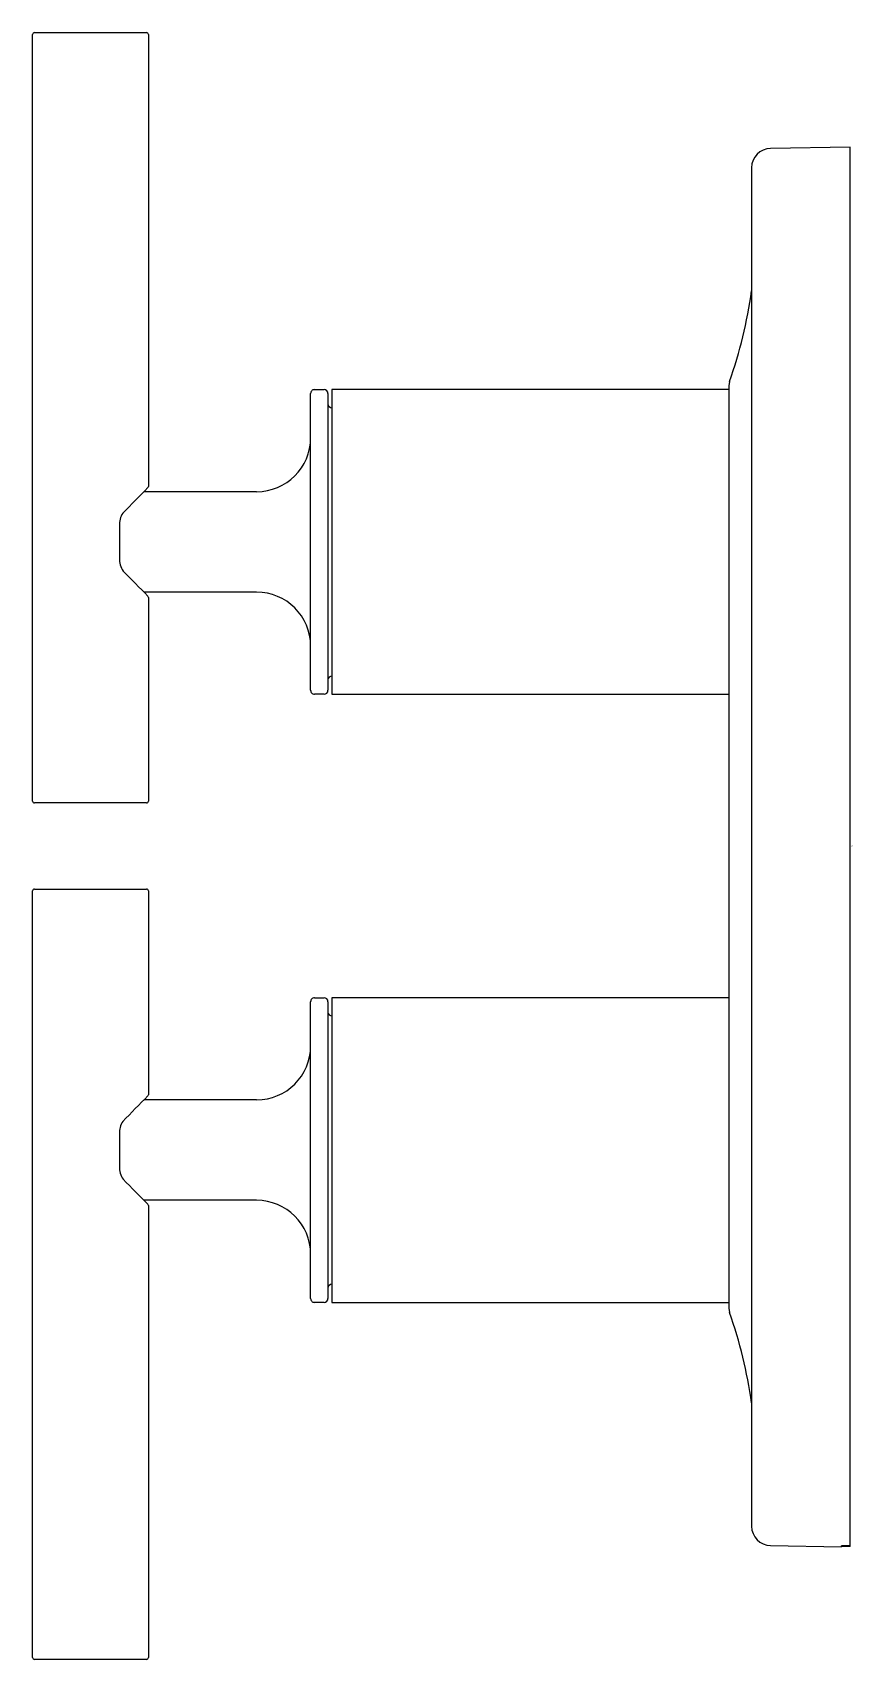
# Model space of a CAD drawing. Extents: x 11.58 to 15.83, y 0.18 to 8.6.
import ezdxf

# ---------------------------------------------------------------- set-up
doc = ezdxf.new("R2010")
doc.units = 0
doc.header["$LTSCALE"] = 0.64311
doc.layers.get('0').update_dxf_attribs({"linetype": 'CONTINUOUS'})
doc.layers.get('DEFPOINTS').update_dxf_attribs({"linetype": 'CONTINUOUS'})
doc.styles.get("Standard").update_dxf_attribs({"font": 'txt', "width": 0.8})

msp = doc.modelspace()

# ---------------------------------------------------------------- linework, layer by layer
for p, q in [((11.5786, 4.6247), (11.5786, 8.5947)), ((11.5886, 8.6047), (12.1686, 8.6047)), ((12.1786, 8.5947), (12.1786, 6.2542)), ((15.8136, 8.0117), (15.4003, 8.0045)), ((15.8136, 0.7632), (15.8136, 8.0117)), ((15.302, 7.9045), (15.302, 0.8689)), ((13.0386, 6.7552), (13.0886, 6.7552)), ((15.1836, 6.7552), (13.1286, 6.7552)), ((13.1286, 6.7552), (13.1286, 5.1782)), ((15.1876, 6.798), (15.1836, 6.7745)), ((15.1836, 6.7745), (15.1836, 1.9989)), ((13.0186, 5.1982), (13.0186, 6.7352)), ((13.1086, 6.7352), (13.1086, 5.1982)), ((12.7386, 6.2267), (12.1553, 6.2267)), ((12.1786, 6.2267), (12.1786, 6.2267)), ((12.0286, 6.0507), (12.0286, 5.8827)), ((12.7386, 5.7067), (12.1554, 5.7067)), ((12.1786, 5.6792), (12.1786, 4.6247)), ((13.0886, 5.1782), (13.0386, 5.1782)), ((13.1286, 5.1782), (15.1836, 5.1782)), ((12.1686, 4.6147), (11.5886, 4.6147)), ((11.5786, 0.1887), (11.5786, 4.1587)), ((11.5886, 4.1687), (12.1686, 4.1687)), ((12.1786, 4.1587), (12.1786, 3.1037)), ((13.0186, 2.0482), (13.0186, 3.5852)), ((13.0386, 3.6052), (13.0886, 3.6052)), ((13.1086, 3.5852), (13.1086, 2.0482)), ((15.1836, 3.6052), (13.1286, 3.6052)), ((13.1286, 3.6052), (13.1286, 2.0282)), ((12.7386, 3.0767), (12.1553, 3.0767)), ((12.1786, 3.0767), (12.1786, 3.0767)), ((12.0286, 2.9007), (12.0286, 2.7327)), ((12.7386, 2.5567), (12.1554, 2.5567)), ((12.1786, 2.5292), (12.1786, 0.1887)), ((13.0886, 2.0282), (13.0386, 2.0282)), ((13.1286, 2.0282), (15.1836, 2.0282)), ((15.1836, 1.9989), (15.1876, 1.9754)), ((15.4003, 0.7689), (15.7686, 0.7625)), ((15.7686, 0.7625), (15.7686, 0.7669)), ((12.1686, 0.1787), (11.5886, 0.1787))]:
    msp.add_line(p, q)
for centre, radius, start, end in [((11.5886, 8.5947), 0.01, 89.93806, 179.99998), ((12.1686, 8.5947), 0.01, 360, 90), ((15.402, 7.9045), 0.1, 90.99756, 180.00244), ((12.9949, 7.582), 2.3286, 340.32765, 352.20531), ((13.0386, 6.7352), 0.02, 90, 180.01352), ((13.0886, 6.7352), 0.02, 360, 90), ((13.1286, 6.6817), 0.02, 180, 270), ((12.7386, 6.5067), 0.28, 270, 0), ((29.8068, -11.2248), 24.822, 135.25792, 135.6873), ((12.1688, 6.2542), 0.00972, 319.09257, 0.31682), ((12.1333, 6.0573), 0.105, 146.54563, 183.6089), ((12.1291, 5.8759), 0.1008, 176.11862, 216.79239), ((27.0635, 20.4704), 20.9814, 224.30444, 224.79976), ((12.1683, 5.6791), 0.0103, 0.62942, 44.14804), ((12.7386, 5.4267), 0.28, 0, 90), ((13.1286, 5.2517), 0.02, 90, 180), ((13.0386, 5.1982), 0.02, 179.93604, 270.01177), ((13.0886, 5.1982), 0.02, 270.01177, 360), ((11.5886, 4.6247), 0.01, 180.05045, 270), ((12.1686, 4.6247), 0.01, 270, 360), ((11.5886, 4.1587), 0.01, 89.93806, 179.99998), ((12.1686, 4.1587), 0.01, 360, 90), ((13.0386, 3.5852), 0.02, 90, 180.01352), ((13.0886, 3.5852), 0.02, 360, 90), ((13.1286, 3.5317), 0.02, 180, 270), ((12.7386, 3.3567), 0.28, 270, 0), ((29.8068, -14.3748), 24.822, 135.25792, 135.6873), ((12.1688, 3.1042), 0.00972, 319.09257, 357.40537), ((12.1333, 2.9073), 0.105, 146.54563, 183.6089), ((12.1291, 2.7259), 0.1008, 176.11862, 216.79239), ((27.0635, 17.3204), 20.9814, 224.30444, 224.79976), ((12.1683, 2.5291), 0.0103, 0.62942, 44.14804), ((12.7386, 2.2767), 0.28, 0, 90), ((13.1286, 2.1017), 0.02, 90, 180), ((13.0386, 2.0482), 0.02, 179.93604, 270.01177), ((13.0886, 2.0482), 0.02, 270.01177, 360), ((12.9949, 1.1915), 2.3286, 7.79469, 19.67235), ((15.402, 0.8689), 0.1, 180, 269), ((15.7692, 0.766), 0.00113, 104.22644, 122.2663), ((15.7687, 0.7668), 0.000122, 121.64663, 173.5553), ((15.7734, 0.7242), 0.0394, 89.59048, 96.99433), ((15.7963, 0.376), 0.392, 87.48312, 94.00848), ((15.7835, -0.4278), 1.1914, 88.55364, 90.47371), ((11.5886, 0.1887), 0.01, 180.05045, 270), ((12.1686, 0.1887), 0.01, 270, 360)]:
    msp.add_arc(centre, radius, start, end)

# ---------------------------------------------------------------- texts
at = {"layer": 'DEFPOINTS'}
for tag, p, s in [('MODELNUMBER', (15.8193, 4.3934), 'K-T14489-4'), ('TRADENAME', (15.8193, 4.3917), 'PURIST'), ('PRODUCT', (15.8193, 4.39), 'VALVE TRIM'), ('MATERIAL', (15.8193, 4.3884), 'BRASS')]:
    msp.add_attdef(tag, p, s, height=0.001, dxfattribs=at)

doc.saveas('drawing.dxf')
